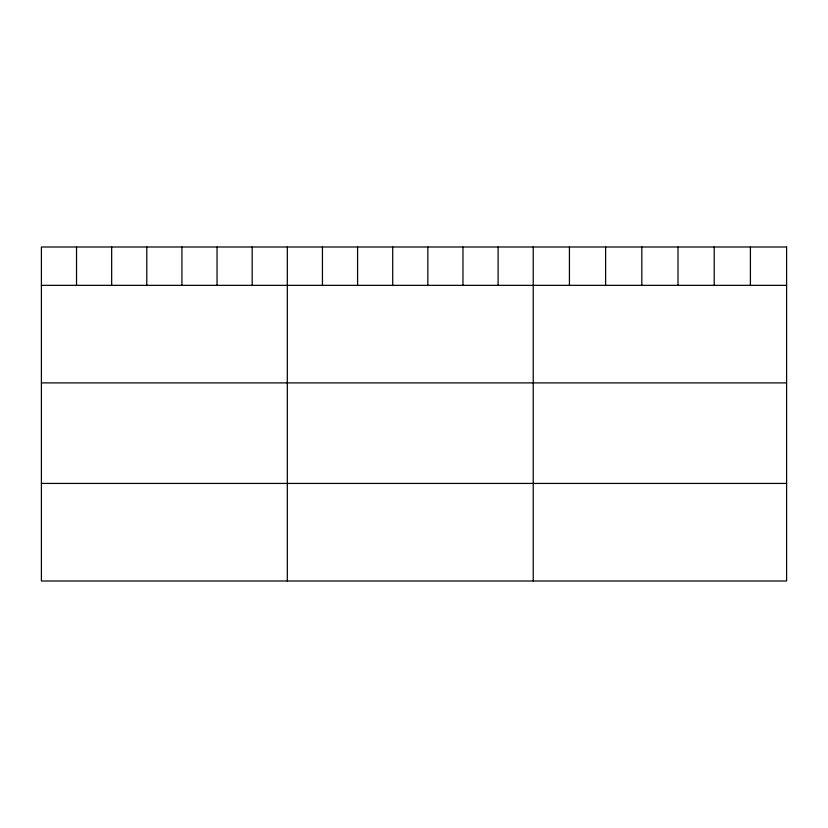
<?xml version="1.0" encoding="UTF-8"?>
<svg xmlns="http://www.w3.org/2000/svg" width="828" height="828" viewBox="0 0 828 828"><rect width="100%" height="100%" fill="white"/><g stroke="black" fill="none" stroke-linecap="round" stroke-linejoin="round"><path stroke-width="1.24" d="M41.4 285.339L786.6 285.339M41.4 382.898L786.6 382.898M41.4 483.428L786.6 483.428M750.406 247.003L750.406 285.339M714.212 247.003L714.212 285.339M678.018 247.003L678.018 285.339M641.814 247.003L641.814 285.339M605.62 247.003L605.62 285.339M569.426 247.003L569.426 285.339M533.232 247.003L533.232 580.997M498.104 247.003L498.104 285.339M462.966 247.003L462.966 285.339M427.838 247.003L427.838 285.339M392.71 247.003L392.71 285.339M357.582 247.003L357.582 285.339M322.444 247.003L322.444 285.339M287.316 247.003L287.316 580.997M252.188 247.003L252.188 285.339M217.05 247.003L217.05 285.339M181.922 247.003L181.922 285.339M146.794 247.003L146.794 285.339M111.666 247.003L111.666 285.339M76.528 247.003L76.528 285.339M786.6 247.003L41.4 247.003L41.4 580.997L786.6 580.997L786.6 247.003"/></g></svg>
